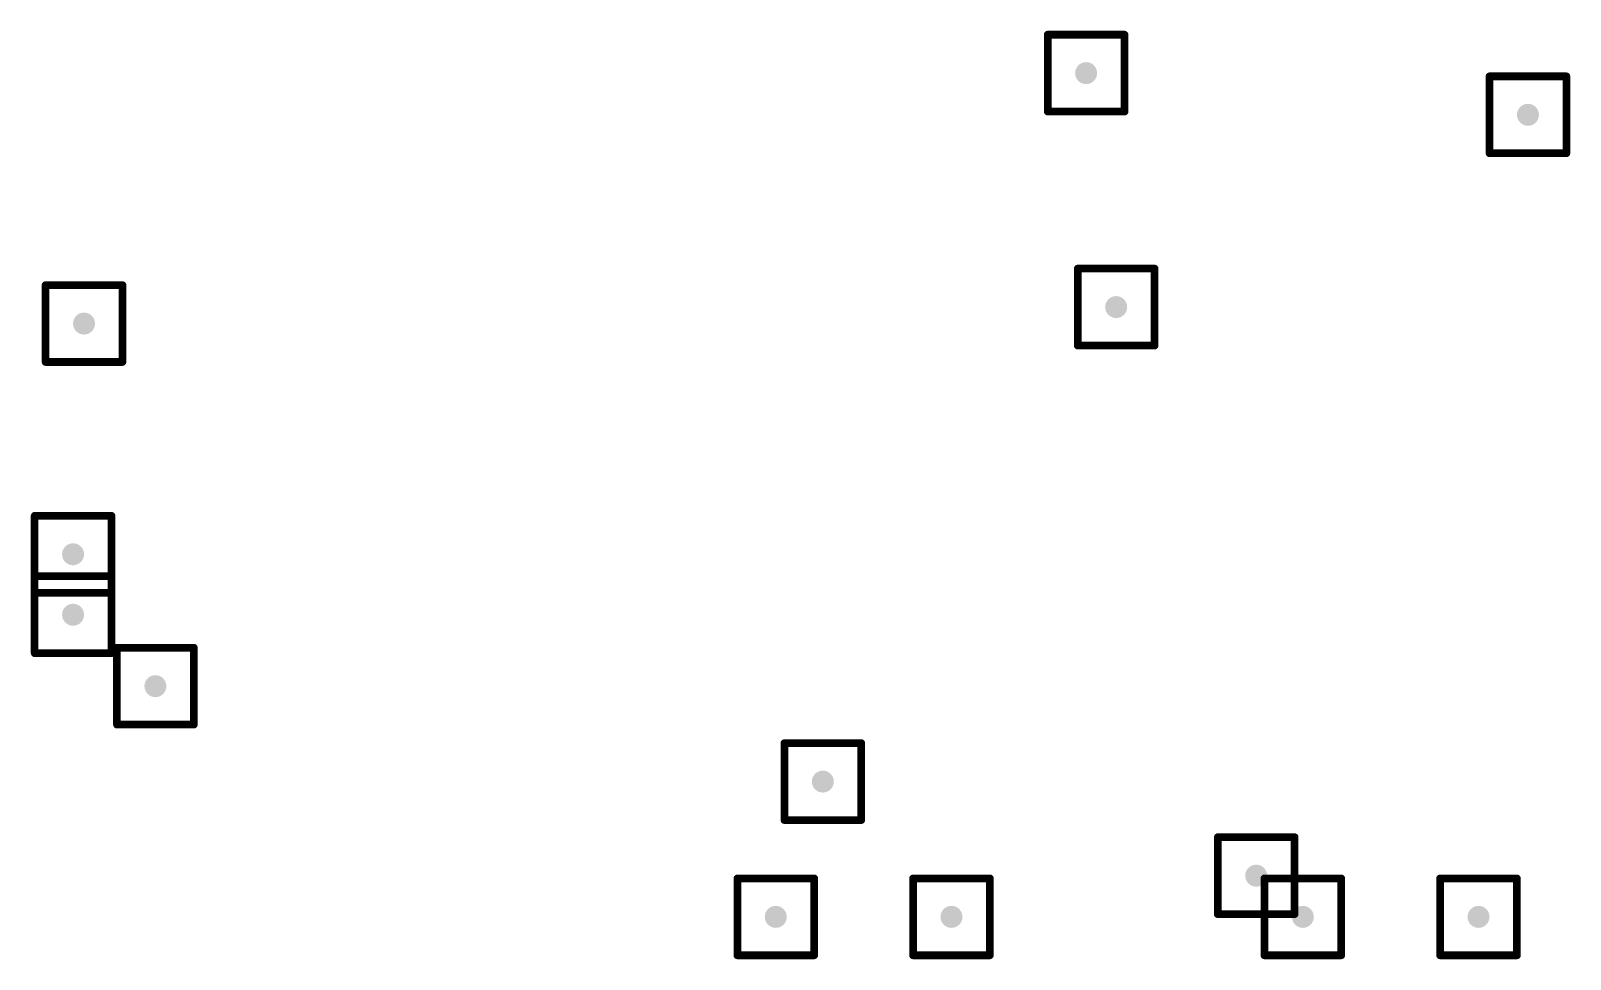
# Model space of a CAD drawing. Header units: inches. Extents: x 0 to 17, y 0 to 4.
# Drawn here: x 1.835 to 2.387, y 1.016 to 1.349 of the extents above; entities that cross this region are included whole.
import ezdxf

# ---------------------------------------------------------------- set-up
doc = ezdxf.new("R2010")
doc.units = ezdxf.units.IN
doc.header["$MEASUREMENT"] = 0
doc.layers.add('Drill Drawing', color=1, linetype='Continuous')
doc.layers.add('Via Holes', color=16, linetype='Continuous')

msp = doc.modelspace()

# ---------------------------------------------------------------- hatches: boundary and pattern name
at = {"layer": 'Via Holes'}
h = msp.add_hatch(color=7, dxfattribs=at)
edge = h.paths.add_edge_path()
edge.add_arc((2.21363, 1.33383), 0.00394, 0, 360)
h = msp.add_hatch(color=7, dxfattribs=at)
edge = h.paths.add_edge_path()
edge.add_arc((2.37205, 1.3189), 0.00394, 0, 360)
h = msp.add_hatch(color=7, dxfattribs=at)
edge = h.paths.add_edge_path()
edge.add_arc((2.22441, 1.25), 0.00394, 0, 360)
h = msp.add_hatch(color=7, dxfattribs=at)
edge = h.paths.add_edge_path()
edge.add_arc((1.85433, 1.24409), 0.00394, 0, 360)
h = msp.add_hatch(color=7, dxfattribs=at)
edge = h.paths.add_edge_path()
edge.add_arc((1.85039, 1.16142), 0.00394, 0, 360)
h = msp.add_hatch(color=7, dxfattribs=at)
edge = h.paths.add_edge_path()
edge.add_arc((1.85039, 1.13976), 0.00394, 0, 360)
h = msp.add_hatch(color=7, dxfattribs=at)
edge = h.paths.add_edge_path()
edge.add_arc((1.87992, 1.11417), 0.00394, 0, 360)
h = msp.add_hatch(color=7, dxfattribs=at)
edge = h.paths.add_edge_path()
edge.add_arc((2.11923, 1.07997), 0.00394, 0, 360)
h = msp.add_hatch(color=7, dxfattribs=at)
edge = h.paths.add_edge_path()
edge.add_arc((2.27461, 1.04626), 0.00394, 0, 360)
h = msp.add_hatch(color=7, dxfattribs=at)
edge = h.paths.add_edge_path()
edge.add_arc((2.10236, 1.0315), 0.00394, 0, 360)
h = msp.add_hatch(color=7, dxfattribs=at)
edge = h.paths.add_edge_path()
edge.add_arc((2.16535, 1.0315), 0.00394, 0, 360)
h = msp.add_hatch(color=7, dxfattribs=at)
edge = h.paths.add_edge_path()
edge.add_arc((2.29134, 1.0315), 0.00394, 0, 360)
h = msp.add_hatch(color=7, dxfattribs=at)
edge = h.paths.add_edge_path()
edge.add_arc((2.35433, 1.0315), 0.00394, 0, 360)

# ---------------------------------------------------------------- linework, layer by layer
at = {"layer": 'Drill Drawing'}
for points in [[(2.19986, 1.34761, 0.00276, 0.00276, 0), (2.22741, 1.34761, 0.00276, 0.00276, 0)], [(2.19986, 1.32005, 0.00276, 0.00276, 0), (2.19986, 1.34761, 0.00276, 0.00276, 0)], [(2.22741, 1.32005, 0.00276, 0.00276, 0), (2.22741, 1.34761, 0.00276, 0.00276, 0)], [(2.35827, 1.33268, 0.00276, 0.00276, 0), (2.38583, 1.33268, 0.00276, 0.00276, 0)], [(2.35827, 1.30512, 0.00276, 0.00276, 0), (2.35827, 1.33268, 0.00276, 0.00276, 0)], [(2.38583, 1.30512, 0.00276, 0.00276, 0), (2.38583, 1.33268, 0.00276, 0.00276, 0)], [(2.19986, 1.32005, 0.00276, 0.00276, 0), (2.22741, 1.32005, 0.00276, 0.00276, 0)], [(2.35827, 1.30512, 0.00276, 0.00276, 0), (2.38583, 1.30512, 0.00276, 0.00276, 0)], [(2.21063, 1.26378, 0.00276, 0.00276, 0), (2.23819, 1.26378, 0.00276, 0.00276, 0)], [(2.21063, 1.23622, 0.00276, 0.00276, 0), (2.21063, 1.26378, 0.00276, 0.00276, 0)], [(2.23819, 1.23622, 0.00276, 0.00276, 0), (2.23819, 1.26378, 0.00276, 0.00276, 0)], [(1.84055, 1.25787, 0.00276, 0.00276, 0), (1.86811, 1.25787, 0.00276, 0.00276, 0)], [(1.84055, 1.23032, 0.00276, 0.00276, 0), (1.84055, 1.25787, 0.00276, 0.00276, 0)], [(1.86811, 1.23032, 0.00276, 0.00276, 0), (1.86811, 1.25787, 0.00276, 0.00276, 0)], [(2.21063, 1.23622, 0.00276, 0.00276, 0), (2.23819, 1.23622, 0.00276, 0.00276, 0)], [(1.84055, 1.23032, 0.00276, 0.00276, 0), (1.86811, 1.23032, 0.00276, 0.00276, 0)], [(1.83661, 1.1752, 0.00276, 0.00276, 0), (1.86417, 1.1752, 0.00276, 0.00276, 0)], [(1.83661, 1.14764, 0.00276, 0.00276, 0), (1.83661, 1.1752, 0.00276, 0.00276, 0)], [(1.86417, 1.14764, 0.00276, 0.00276, 0), (1.86417, 1.1752, 0.00276, 0.00276, 0)], [(1.83661, 1.15354, 0.00276, 0.00276, 0), (1.86417, 1.15354, 0.00276, 0.00276, 0)], [(1.83661, 1.12598, 0.00276, 0.00276, 0), (1.83661, 1.15354, 0.00276, 0.00276, 0)], [(1.86417, 1.12598, 0.00276, 0.00276, 0), (1.86417, 1.15354, 0.00276, 0.00276, 0)], [(1.83661, 1.14764, 0.00276, 0.00276, 0), (1.86417, 1.14764, 0.00276, 0.00276, 0)], [(1.83661, 1.12598, 0.00276, 0.00276, 0), (1.86417, 1.12598, 0.00276, 0.00276, 0)], [(1.86614, 1.12795, 0.00276, 0.00276, 0), (1.8937, 1.12795, 0.00276, 0.00276, 0)], [(1.86614, 1.10039, 0.00276, 0.00276, 0), (1.86614, 1.12795, 0.00276, 0.00276, 0)], [(1.8937, 1.10039, 0.00276, 0.00276, 0), (1.8937, 1.12795, 0.00276, 0.00276, 0)], [(1.86614, 1.10039, 0.00276, 0.00276, 0), (1.8937, 1.10039, 0.00276, 0.00276, 0)], [(2.10545, 1.09375, 0.00276, 0.00276, 0), (2.13301, 1.09375, 0.00276, 0.00276, 0)], [(2.10545, 1.06619, 0.00276, 0.00276, 0), (2.10545, 1.09375, 0.00276, 0.00276, 0)], [(2.13301, 1.06619, 0.00276, 0.00276, 0), (2.13301, 1.09375, 0.00276, 0.00276, 0)], [(2.10545, 1.06619, 0.00276, 0.00276, 0), (2.13301, 1.06619, 0.00276, 0.00276, 0)], [(2.26083, 1.06004, 0.00276, 0.00276, 0), (2.28839, 1.06004, 0.00276, 0.00276, 0)], [(2.26083, 1.03248, 0.00276, 0.00276, 0), (2.26083, 1.06004, 0.00276, 0.00276, 0)], [(2.28839, 1.03248, 0.00276, 0.00276, 0), (2.28839, 1.06004, 0.00276, 0.00276, 0)], [(2.08858, 1.04527, 0.00276, 0.00276, 0), (2.11614, 1.04527, 0.00276, 0.00276, 0)], [(2.08858, 1.01772, 0.00276, 0.00276, 0), (2.08858, 1.04527, 0.00276, 0.00276, 0)], [(2.11614, 1.01772, 0.00276, 0.00276, 0), (2.11614, 1.04527, 0.00276, 0.00276, 0)], [(2.15157, 1.04527, 0.00276, 0.00276, 0), (2.17913, 1.04527, 0.00276, 0.00276, 0)], [(2.15157, 1.01772, 0.00276, 0.00276, 0), (2.15157, 1.04527, 0.00276, 0.00276, 0)], [(2.17913, 1.01772, 0.00276, 0.00276, 0), (2.17913, 1.04527, 0.00276, 0.00276, 0)], [(2.27756, 1.04527, 0.00276, 0.00276, 0), (2.30512, 1.04527, 0.00276, 0.00276, 0)], [(2.27756, 1.01772, 0.00276, 0.00276, 0), (2.27756, 1.04527, 0.00276, 0.00276, 0)], [(2.30512, 1.01772, 0.00276, 0.00276, 0), (2.30512, 1.04527, 0.00276, 0.00276, 0)], [(2.34055, 1.04527, 0.00276, 0.00276, 0), (2.36811, 1.04527, 0.00276, 0.00276, 0)], [(2.34055, 1.01772, 0.00276, 0.00276, 0), (2.34055, 1.04527, 0.00276, 0.00276, 0)], [(2.36811, 1.01772, 0.00276, 0.00276, 0), (2.36811, 1.04527, 0.00276, 0.00276, 0)], [(2.26083, 1.03248, 0.00276, 0.00276, 0), (2.28839, 1.03248, 0.00276, 0.00276, 0)], [(2.08858, 1.01772, 0.00276, 0.00276, 0), (2.11614, 1.01772, 0.00276, 0.00276, 0)], [(2.15157, 1.01772, 0.00276, 0.00276, 0), (2.17913, 1.01772, 0.00276, 0.00276, 0)], [(2.27756, 1.01772, 0.00276, 0.00276, 0), (2.30512, 1.01772, 0.00276, 0.00276, 0)], [(2.34055, 1.01772, 0.00276, 0.00276, 0), (2.36811, 1.01772, 0.00276, 0.00276, 0)]]:
    msp.add_lwpolyline(points, format="xyseb", dxfattribs=at)
for points in [[(2.19917, 1.34761, 0.00138, 0.00138, 1), (2.20054, 1.34761, 0.00138, 0.00138, 1)], [(2.19917, 1.34761, 0.00138, 0.00138, 1), (2.20054, 1.34761, 0.00138, 0.00138, 1)], [(2.22673, 1.34761, 0.00138, 0.00138, 1), (2.2281, 1.34761, 0.00138, 0.00138, 1)], [(2.22673, 1.34761, 0.00138, 0.00138, 1), (2.2281, 1.34761, 0.00138, 0.00138, 1)], [(2.35758, 1.33268, 0.00138, 0.00138, 1), (2.35896, 1.33268, 0.00138, 0.00138, 1)], [(2.35758, 1.33268, 0.00138, 0.00138, 1), (2.35896, 1.33268, 0.00138, 0.00138, 1)], [(2.38514, 1.33268, 0.00138, 0.00138, 1), (2.38652, 1.33268, 0.00138, 0.00138, 1)], [(2.38514, 1.33268, 0.00138, 0.00138, 1), (2.38652, 1.33268, 0.00138, 0.00138, 1)], [(2.19917, 1.32005, 0.00138, 0.00138, 1), (2.20054, 1.32005, 0.00138, 0.00138, 1)], [(2.19917, 1.32005, 0.00138, 0.00138, 1), (2.20054, 1.32005, 0.00138, 0.00138, 1)], [(2.22673, 1.32005, 0.00138, 0.00138, 1), (2.2281, 1.32005, 0.00138, 0.00138, 1)], [(2.22673, 1.32005, 0.00138, 0.00138, 1), (2.2281, 1.32005, 0.00138, 0.00138, 1)], [(2.35758, 1.30512, 0.00138, 0.00138, 1), (2.35896, 1.30512, 0.00138, 0.00138, 1)], [(2.35758, 1.30512, 0.00138, 0.00138, 1), (2.35896, 1.30512, 0.00138, 0.00138, 1)], [(2.38514, 1.30512, 0.00138, 0.00138, 1), (2.38652, 1.30512, 0.00138, 0.00138, 1)], [(2.38514, 1.30512, 0.00138, 0.00138, 1), (2.38652, 1.30512, 0.00138, 0.00138, 1)], [(2.20994, 1.26378, 0.00138, 0.00138, 1), (2.21132, 1.26378, 0.00138, 0.00138, 1)], [(2.20994, 1.26378, 0.00138, 0.00138, 1), (2.21132, 1.26378, 0.00138, 0.00138, 1)], [(2.2375, 1.26378, 0.00138, 0.00138, 1), (2.23888, 1.26378, 0.00138, 0.00138, 1)], [(2.2375, 1.26378, 0.00138, 0.00138, 1), (2.23888, 1.26378, 0.00138, 0.00138, 1)], [(1.83986, 1.25787, 0.00138, 0.00138, 1), (1.84124, 1.25787, 0.00138, 0.00138, 1)], [(1.83986, 1.25787, 0.00138, 0.00138, 1), (1.84124, 1.25787, 0.00138, 0.00138, 1)], [(1.86742, 1.25787, 0.00138, 0.00138, 1), (1.8688, 1.25787, 0.00138, 0.00138, 1)], [(1.86742, 1.25787, 0.00138, 0.00138, 1), (1.8688, 1.25787, 0.00138, 0.00138, 1)], [(2.20994, 1.23622, 0.00138, 0.00138, 1), (2.21132, 1.23622, 0.00138, 0.00138, 1)], [(2.20994, 1.23622, 0.00138, 0.00138, 1), (2.21132, 1.23622, 0.00138, 0.00138, 1)], [(2.2375, 1.23622, 0.00138, 0.00138, 1), (2.23888, 1.23622, 0.00138, 0.00138, 1)], [(2.2375, 1.23622, 0.00138, 0.00138, 1), (2.23888, 1.23622, 0.00138, 0.00138, 1)], [(1.83986, 1.23032, 0.00138, 0.00138, 1), (1.84124, 1.23032, 0.00138, 0.00138, 1)], [(1.83986, 1.23032, 0.00138, 0.00138, 1), (1.84124, 1.23032, 0.00138, 0.00138, 1)], [(1.86742, 1.23032, 0.00138, 0.00138, 1), (1.8688, 1.23032, 0.00138, 0.00138, 1)], [(1.86742, 1.23032, 0.00138, 0.00138, 1), (1.8688, 1.23032, 0.00138, 0.00138, 1)], [(1.83593, 1.1752, 0.00138, 0.00138, 1), (1.8373, 1.1752, 0.00138, 0.00138, 1)], [(1.83593, 1.1752, 0.00138, 0.00138, 1), (1.8373, 1.1752, 0.00138, 0.00138, 1)], [(1.86348, 1.1752, 0.00138, 0.00138, 1), (1.86486, 1.1752, 0.00138, 0.00138, 1)], [(1.86348, 1.1752, 0.00138, 0.00138, 1), (1.86486, 1.1752, 0.00138, 0.00138, 1)], [(1.83593, 1.15354, 0.00138, 0.00138, 1), (1.8373, 1.15354, 0.00138, 0.00138, 1)], [(1.83593, 1.15354, 0.00138, 0.00138, 1), (1.8373, 1.15354, 0.00138, 0.00138, 1)], [(1.86348, 1.15354, 0.00138, 0.00138, 1), (1.86486, 1.15354, 0.00138, 0.00138, 1)], [(1.86348, 1.15354, 0.00138, 0.00138, 1), (1.86486, 1.15354, 0.00138, 0.00138, 1)], [(1.83593, 1.14764, 0.00138, 0.00138, 1), (1.8373, 1.14764, 0.00138, 0.00138, 1)], [(1.83593, 1.14764, 0.00138, 0.00138, 1), (1.8373, 1.14764, 0.00138, 0.00138, 1)], [(1.86348, 1.14764, 0.00138, 0.00138, 1), (1.86486, 1.14764, 0.00138, 0.00138, 1)], [(1.86348, 1.14764, 0.00138, 0.00138, 1), (1.86486, 1.14764, 0.00138, 0.00138, 1)], [(1.83593, 1.12598, 0.00138, 0.00138, 1), (1.8373, 1.12598, 0.00138, 0.00138, 1)], [(1.83593, 1.12598, 0.00138, 0.00138, 1), (1.8373, 1.12598, 0.00138, 0.00138, 1)], [(1.86348, 1.12598, 0.00138, 0.00138, 1), (1.86486, 1.12598, 0.00138, 0.00138, 1)], [(1.86348, 1.12598, 0.00138, 0.00138, 1), (1.86486, 1.12598, 0.00138, 0.00138, 1)], [(1.86545, 1.12795, 0.00138, 0.00138, 1), (1.86683, 1.12795, 0.00138, 0.00138, 1)], [(1.86545, 1.12795, 0.00138, 0.00138, 1), (1.86683, 1.12795, 0.00138, 0.00138, 1)], [(1.89301, 1.12795, 0.00138, 0.00138, 1), (1.89439, 1.12795, 0.00138, 0.00138, 1)], [(1.89301, 1.12795, 0.00138, 0.00138, 1), (1.89439, 1.12795, 0.00138, 0.00138, 1)], [(1.86545, 1.10039, 0.00138, 0.00138, 1), (1.86683, 1.10039, 0.00138, 0.00138, 1)], [(1.86545, 1.10039, 0.00138, 0.00138, 1), (1.86683, 1.10039, 0.00138, 0.00138, 1)], [(1.89301, 1.10039, 0.00138, 0.00138, 1), (1.89439, 1.10039, 0.00138, 0.00138, 1)], [(1.89301, 1.10039, 0.00138, 0.00138, 1), (1.89439, 1.10039, 0.00138, 0.00138, 1)], [(2.10476, 1.09375, 0.00138, 0.00138, 1), (2.10614, 1.09375, 0.00138, 0.00138, 1)], [(2.10476, 1.09375, 0.00138, 0.00138, 1), (2.10614, 1.09375, 0.00138, 0.00138, 1)], [(2.13232, 1.09375, 0.00138, 0.00138, 1), (2.1337, 1.09375, 0.00138, 0.00138, 1)], [(2.13232, 1.09375, 0.00138, 0.00138, 1), (2.1337, 1.09375, 0.00138, 0.00138, 1)], [(2.10476, 1.06619, 0.00138, 0.00138, 1), (2.10614, 1.06619, 0.00138, 0.00138, 1)], [(2.10476, 1.06619, 0.00138, 0.00138, 1), (2.10614, 1.06619, 0.00138, 0.00138, 1)], [(2.13232, 1.06619, 0.00138, 0.00138, 1), (2.1337, 1.06619, 0.00138, 0.00138, 1)], [(2.13232, 1.06619, 0.00138, 0.00138, 1), (2.1337, 1.06619, 0.00138, 0.00138, 1)], [(2.26014, 1.06004, 0.00138, 0.00138, 1), (2.26152, 1.06004, 0.00138, 0.00138, 1)], [(2.26014, 1.06004, 0.00138, 0.00138, 1), (2.26152, 1.06004, 0.00138, 0.00138, 1)], [(2.2877, 1.06004, 0.00138, 0.00138, 1), (2.28907, 1.06004, 0.00138, 0.00138, 1)], [(2.2877, 1.06004, 0.00138, 0.00138, 1), (2.28907, 1.06004, 0.00138, 0.00138, 1)], [(2.08789, 1.04527, 0.00138, 0.00138, 1), (2.08927, 1.04527, 0.00138, 0.00138, 1)], [(2.08789, 1.04527, 0.00138, 0.00138, 1), (2.08927, 1.04527, 0.00138, 0.00138, 1)], [(2.11545, 1.04527, 0.00138, 0.00138, 1), (2.11683, 1.04527, 0.00138, 0.00138, 1)], [(2.11545, 1.04527, 0.00138, 0.00138, 1), (2.11683, 1.04527, 0.00138, 0.00138, 1)], [(2.15088, 1.04527, 0.00138, 0.00138, 1), (2.15226, 1.04527, 0.00138, 0.00138, 1)], [(2.15088, 1.04527, 0.00138, 0.00138, 1), (2.15226, 1.04527, 0.00138, 0.00138, 1)], [(2.17844, 1.04527, 0.00138, 0.00138, 1), (2.17982, 1.04527, 0.00138, 0.00138, 1)], [(2.17844, 1.04527, 0.00138, 0.00138, 1), (2.17982, 1.04527, 0.00138, 0.00138, 1)], [(2.27687, 1.04527, 0.00138, 0.00138, 1), (2.27825, 1.04527, 0.00138, 0.00138, 1)], [(2.27687, 1.04527, 0.00138, 0.00138, 1), (2.27825, 1.04527, 0.00138, 0.00138, 1)], [(2.30443, 1.04527, 0.00138, 0.00138, 1), (2.30581, 1.04527, 0.00138, 0.00138, 1)], [(2.30443, 1.04527, 0.00138, 0.00138, 1), (2.30581, 1.04527, 0.00138, 0.00138, 1)], [(2.33986, 1.04527, 0.00138, 0.00138, 1), (2.34124, 1.04527, 0.00138, 0.00138, 1)], [(2.33986, 1.04527, 0.00138, 0.00138, 1), (2.34124, 1.04527, 0.00138, 0.00138, 1)], [(2.36742, 1.04527, 0.00138, 0.00138, 1), (2.3688, 1.04527, 0.00138, 0.00138, 1)], [(2.36742, 1.04527, 0.00138, 0.00138, 1), (2.3688, 1.04527, 0.00138, 0.00138, 1)], [(2.26014, 1.03248, 0.00138, 0.00138, 1), (2.26152, 1.03248, 0.00138, 0.00138, 1)], [(2.26014, 1.03248, 0.00138, 0.00138, 1), (2.26152, 1.03248, 0.00138, 0.00138, 1)], [(2.2877, 1.03248, 0.00138, 0.00138, 1), (2.28907, 1.03248, 0.00138, 0.00138, 1)], [(2.2877, 1.03248, 0.00138, 0.00138, 1), (2.28907, 1.03248, 0.00138, 0.00138, 1)], [(2.08789, 1.01772, 0.00138, 0.00138, 1), (2.08927, 1.01772, 0.00138, 0.00138, 1)], [(2.08789, 1.01772, 0.00138, 0.00138, 1), (2.08927, 1.01772, 0.00138, 0.00138, 1)], [(2.11545, 1.01772, 0.00138, 0.00138, 1), (2.11683, 1.01772, 0.00138, 0.00138, 1)], [(2.11545, 1.01772, 0.00138, 0.00138, 1), (2.11683, 1.01772, 0.00138, 0.00138, 1)], [(2.15088, 1.01772, 0.00138, 0.00138, 1), (2.15226, 1.01772, 0.00138, 0.00138, 1)], [(2.15088, 1.01772, 0.00138, 0.00138, 1), (2.15226, 1.01772, 0.00138, 0.00138, 1)], [(2.17844, 1.01772, 0.00138, 0.00138, 1), (2.17982, 1.01772, 0.00138, 0.00138, 1)], [(2.17844, 1.01772, 0.00138, 0.00138, 1), (2.17982, 1.01772, 0.00138, 0.00138, 1)], [(2.27687, 1.01772, 0.00138, 0.00138, 1), (2.27825, 1.01772, 0.00138, 0.00138, 1)], [(2.27687, 1.01772, 0.00138, 0.00138, 1), (2.27825, 1.01772, 0.00138, 0.00138, 1)], [(2.30443, 1.01772, 0.00138, 0.00138, 1), (2.30581, 1.01772, 0.00138, 0.00138, 1)], [(2.30443, 1.01772, 0.00138, 0.00138, 1), (2.30581, 1.01772, 0.00138, 0.00138, 1)], [(2.33986, 1.01772, 0.00138, 0.00138, 1), (2.34124, 1.01772, 0.00138, 0.00138, 1)], [(2.33986, 1.01772, 0.00138, 0.00138, 1), (2.34124, 1.01772, 0.00138, 0.00138, 1)], [(2.36742, 1.01772, 0.00138, 0.00138, 1), (2.3688, 1.01772, 0.00138, 0.00138, 1)], [(2.36742, 1.01772, 0.00138, 0.00138, 1), (2.3688, 1.01772, 0.00138, 0.00138, 1)]]:
    msp.add_lwpolyline(points, format="xyseb", close=True, dxfattribs=at)

doc.saveas('drawing.dxf')
